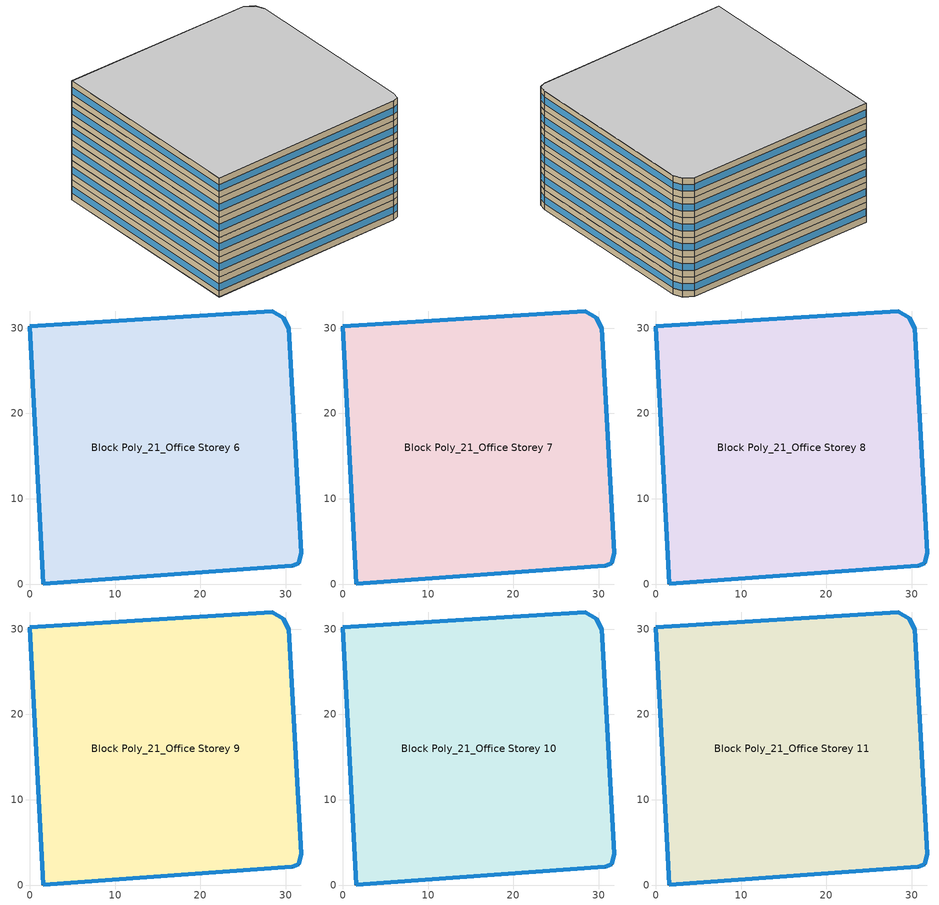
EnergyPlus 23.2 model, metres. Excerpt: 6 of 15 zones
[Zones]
Block Poly_21_Office Storey 6
 floor to Block Poly_21_Office Storey 5 (HSCWZ_Public&Industrial_1995_FloorSlab): 29.72,31.2 30.37,29.97 31.8,3.67 31.5,2.46 30.73,2.14 1.57,0 0,30.18 28.4,31.99 z18
 wall outside (HSCWZ_Public&Industrial_1995_ExtWall): 0,30.18 1.57,0 30.73,2.14 31.5,2.46 31.8,3.67 30.37,29.97 29.72,31.2 28.4,31.99 0,30.18 z18:21
 window (HSCWZ_Public&Industrial_1995_Win): 0,30.16 1.57,0.02 / 1.59,0 30.72,2.13 / 30.73,2.14 31.5,2.46 / 31.5,2.46 31.8,3.67 / 31.8,3.69 30.37,29.96 / 30.37,29.97 29.72,31.2 / 29.72,31.2 28.4,31.99 / 28.38,31.99 0.01,30.18 z18.98:20.02
Block Poly_21_Office Storey 7
 floor to Block Poly_21_Office Storey 6 (HSCWZ_Public&Industrial_1995_FloorSlab): 29.72,31.2 30.37,29.97 31.8,3.67 31.5,2.46 30.73,2.14 1.57,0 0,30.18 28.4,31.99 z21
 wall outside (HSCWZ_Public&Industrial_1995_ExtWall): 0,30.18 1.57,0 30.73,2.14 31.5,2.46 31.8,3.67 30.37,29.97 29.72,31.2 28.4,31.99 0,30.18 z21:24
 window (HSCWZ_Public&Industrial_1995_Win): 0,30.16 1.57,0.02 / 1.59,0 30.72,2.13 / 30.73,2.14 31.5,2.46 / 31.5,2.46 31.8,3.67 / 31.8,3.69 30.37,29.96 / 30.37,29.97 29.72,31.2 / 29.72,31.2 28.4,31.99 / 28.38,31.99 0.01,30.18 z21.98:23.02
Block Poly_21_Office Storey 8
 floor to Block Poly_21_Office Storey 7 (HSCWZ_Public&Industrial_1995_FloorSlab): 29.72,31.2 30.37,29.97 31.8,3.67 31.5,2.46 30.73,2.14 1.57,0 0,30.18 28.4,31.99 z24
 wall outside (HSCWZ_Public&Industrial_1995_ExtWall): 0,30.18 1.57,0 30.73,2.14 31.5,2.46 31.8,3.67 30.37,29.97 29.72,31.2 28.4,31.99 0,30.18 z24:27
 window (HSCWZ_Public&Industrial_1995_Win): 0,30.16 1.57,0.02 / 1.59,0 30.72,2.13 / 30.73,2.14 31.5,2.46 / 31.5,2.46 31.8,3.67 / 31.8,3.69 30.37,29.96 / 30.37,29.97 29.72,31.2 / 29.72,31.2 28.4,31.99 / 28.38,31.99 0.01,30.18 z24.98:26.02
Block Poly_21_Office Storey 9
 floor to Block Poly_21_Office Storey 8 (HSCWZ_Public&Industrial_1995_FloorSlab): 29.72,31.2 30.37,29.97 31.8,3.67 31.5,2.46 30.73,2.14 1.57,0 0,30.18 28.4,31.99 z27
 wall outside (HSCWZ_Public&Industrial_1995_ExtWall): 0,30.18 1.57,0 30.73,2.14 31.5,2.46 31.8,3.67 30.37,29.97 29.72,31.2 28.4,31.99 0,30.18 z27:30
 window (HSCWZ_Public&Industrial_1995_Win): 0,30.16 1.57,0.02 / 1.59,0 30.72,2.13 / 30.73,2.14 31.5,2.46 / 31.5,2.46 31.8,3.67 / 31.8,3.69 30.37,29.96 / 30.37,29.97 29.72,31.2 / 29.72,31.2 28.4,31.99 / 28.38,31.99 0.01,30.18 z27.98:29.02
Block Poly_21_Office Storey 10
 floor to Block Poly_21_Office Storey 9 (HSCWZ_Public&Industrial_1995_FloorSlab): 29.72,31.2 30.37,29.97 31.8,3.67 31.5,2.46 30.73,2.14 1.57,0 0,30.18 28.4,31.99 z30
 wall outside (HSCWZ_Public&Industrial_1995_ExtWall): 0,30.18 1.57,0 30.73,2.14 31.5,2.46 31.8,3.67 30.37,29.97 29.72,31.2 28.4,31.99 0,30.18 z30:33
 window (HSCWZ_Public&Industrial_1995_Win): 0,30.16 1.57,0.02 / 1.59,0 30.72,2.13 / 30.73,2.14 31.5,2.46 / 31.5,2.46 31.8,3.67 / 31.8,3.69 30.37,29.96 / 30.37,29.97 29.72,31.2 / 29.72,31.2 28.4,31.99 / 28.38,31.99 0.01,30.18 z30.98:32.02
Block Poly_21_Office Storey 11
 floor to Block Poly_21_Office Storey 10 (HSCWZ_Public&Industrial_1995_FloorSlab): 29.72,31.2 30.37,29.97 31.8,3.67 31.5,2.46 30.73,2.14 1.57,0 0,30.18 28.4,31.99 z33
 wall outside (HSCWZ_Public&Industrial_1995_ExtWall): 0,30.18 1.57,0 30.73,2.14 31.5,2.46 31.8,3.67 30.37,29.97 29.72,31.2 28.4,31.99 0,30.18 z33:36
 window (HSCWZ_Public&Industrial_1995_Win): 0,30.16 1.57,0.02 / 1.59,0 30.72,2.13 / 30.73,2.14 31.5,2.46 / 31.5,2.46 31.8,3.67 / 31.8,3.69 30.37,29.96 / 30.37,29.97 29.72,31.2 / 29.72,31.2 28.4,31.99 / 28.38,31.99 0.01,30.18 z33.98:35.02
 ceiling to Block Poly_21_Office Storey 12 (HSCWZ_Public&Industrial_1995_FloorSlab): 30.73,2.14 31.5,2.46 31.8,3.67 30.37,29.97 29.72,31.2 28.4,31.99 0,30.18 1.57,0 z36
[BUILDING]
shang4hai3shi4_Office_4_7_1995: North Axis=0; Terrain=City; Loads Convergence Tolerance Value=0.04; Temperature Convergence Tolerance Value=0.4; Solar Distribution=FullExterior; Maximum Number of Warmup Days=25; Minimum Number of Warmup Days=1
[MATERIAL] Thermal Absorptance=0.9; Solar Absorptance=0.7; Visible Absorptance=0.7
Name | Roughness | Thickness | Conductivity | Density | Specific Heat
Concrete | MediumRough | 0.1 | 1.7 | 2240 | 900
Brick | MediumRough | 0.1 | 0.72 | 1920 | 840
Tile | Smooth | 0.02 | 1.3 | 2200 | 900
Insulation 0.011 | Rough | 0.011 | 0.04 | 40 | 1500
Insulation 0.021 | Rough | 0.021 | 0.04 | 40 | 1500
[WINDOWMATERIAL:SIMPLEGLAZINGSYSTEM]
HSCWZ_Public&Industrial_1995_Win_material: UFactor=4.5; Solar Heat Gain Coefficient=0.6025
[CONSTRUCTION]
HSCWZ_Public&Industrial_1995_FloorSlab: Tile, Concrete, Insulation 0.021, Concrete, Tile
HSCWZ_Public&Industrial_1995_Win: HSCWZ_Public&Industrial_1995_Win_material
HSCWZ_Public&Industrial_1995_ExtWall: Brick, Concrete, Insulation 0.011
[ZONE] Type=1; Multiplier=1; Ceiling Height=autocalculate; Volume=autocalculate; Floor Area=autocalculate; Part of Total Floor Area=Yes
Block Poly_21_Office Storey 6; Block Poly_21_Office Storey 7; Block Poly_21_Office Storey 8; Block Poly_21_Office Storey 9; Block Poly_21_Office Storey 10; Block Poly_21_Office Storey 11
[PEOPLE] Number of People Schedule=People_Schedule; Number of People Calculation Method=Area/Person; Floor Area per Person=17; Fraction Radiant=0.3; Sensible Heat Fraction=autocalculate; Activity Level Schedule=CN_GenericActivityLevel; Carbon Dioxide Generation Rate=3.82e-08; Enable ASHRAE 55 Comfort Warnings=No; Mean Radiant Temperature Calculation Type=ZoneAveraged; Clothing Insulation Calculation Method=ClothingInsulationSchedule; Cold Stress Temperature Threshold=15.56; Heat Stress Temperature Threshold=30
Name | Zone or ZoneList or Space or SpaceList
People_Block Poly_21_Office Storey 6 | Block Poly_21_Office Storey 6
People_Block Poly_21_Office Storey 7 | Block Poly_21_Office Storey 7
People_Block Poly_21_Office Storey 8 | Block Poly_21_Office Storey 8
People_Block Poly_21_Office Storey 9 | Block Poly_21_Office Storey 9
People_Block Poly_21_Office Storey 10 | Block Poly_21_Office Storey 10
People_Block Poly_21_Office Storey 11 | Block Poly_21_Office Storey 11
[LIGHTS] Schedule=Lights_Schedule; Design Level Calculation Method=Watts/Area; Watts per Zone Floor Area=11; Return Air Fraction=0; Fraction Radiant=0; Fraction Visible=0; Fraction Replaceable=1; EndUse Subcategory=General; Return Air Fraction Calculated from Plenum Temperature=No; Return Air Fraction Function of Plenum Temperature Coefficient 1=0; Return Air Fraction Function of Plenum Temperature Coefficient 2=0
Name | Zone or ZoneList or Space or SpaceList
Lights_Block Poly_21_Office Storey 6 | Block Poly_21_Office Storey 6
Lights_Block Poly_21_Office Storey 7 | Block Poly_21_Office Storey 7
Lights_Block Poly_21_Office Storey 8 | Block Poly_21_Office Storey 8
Lights_Block Poly_21_Office Storey 9 | Block Poly_21_Office Storey 9
Lights_Block Poly_21_Office Storey 10 | Block Poly_21_Office Storey 10
Lights_Block Poly_21_Office Storey 11 | Block Poly_21_Office Storey 11
[ELECTRICEQUIPMENT] Schedule=ElectricEquipment_Schedule; Design Level Calculation Method=Watts/Area; Watts per Zone Floor Area=10; Fraction Latent=0; Fraction Radiant=0; Fraction Lost=0; EndUse Subcategory=General
Name | Zone or ZoneList or Space or SpaceList
ElectricEquipment_Block Poly_21_Office Storey 6 | Block Poly_21_Office Storey 6
ElectricEquipment_Block Poly_21_Office Storey 7 | Block Poly_21_Office Storey 7
ElectricEquipment_Block Poly_21_Office Storey 8 | Block Poly_21_Office Storey 8
ElectricEquipment_Block Poly_21_Office Storey 9 | Block Poly_21_Office Storey 9
ElectricEquipment_Block Poly_21_Office Storey 10 | Block Poly_21_Office Storey 10
ElectricEquipment_Block Poly_21_Office Storey 11 | Block Poly_21_Office Storey 11
[ZONEINFILTRATION:DESIGNFLOWRATE] Schedule=AirEx_ConditionedTime_Schedule; Design Flow Rate Calculation Method=AirChanges/Hour; Air Changes per Hour=1; Constant Term Coefficient=1; Temperature Term Coefficient=0; Velocity Term Coefficient=0; Velocity Squared Term Coefficient=0
Name | Zone or ZoneList or Space or SpaceList
Infil 7 | Block Poly_21_Office Storey 6
Infil 8 | Block Poly_21_Office Storey 7
Infil 9 | Block Poly_21_Office Storey 8
Infil 10 | Block Poly_21_Office Storey 9
Infil 11 | Block Poly_21_Office Storey 10
Infil 12 | Block Poly_21_Office Storey 11
[HVACTEMPLATE:ZONE:IDEALLOADSAIRSYSTEM] Template Thermostat=HVACTemp; System Availability Schedule=HVAC_ConditionedTime_Schedule; Maximum Heating Supply Air Temperature=50; Minimum Cooling Supply Air Temperature=13; Maximum Heating Supply Air Humidity Ratio=0.0156; Minimum Cooling Supply Air Humidity Ratio=0.0077; Heating Limit=NoLimit; Cooling Limit=NoLimit; Heating Availability Schedule=Heating_Period_Schedule; Cooling Availability Schedule=Cooling_Period_Schedule; Dehumidification Control Type=ConstantSensibleHeatRatio; Cooling Sensible Heat Ratio=0.7; Dehumidification Setpoint=60; Humidification Control Type=None; Humidification Setpoint=30; Outdoor Air Method=None; Outdoor Air Flow Rate per Person=0.00944; Outdoor Air Flow Rate per Zone Floor Area=0; Outdoor Air Flow Rate per Zone=0; Demand Controlled Ventilation Type=None; Outdoor Air Economizer Type=NoEconomizer; Heat Recovery Type=None; Sensible Heat Recovery Effectiveness=0.7; Latent Heat Recovery Effectiveness=0.65
Block Poly_21_Office Storey 6; Block Poly_21_Office Storey 7; Block Poly_21_Office Storey 8; Block Poly_21_Office Storey 9; Block Poly_21_Office Storey 10; Block Poly_21_Office Storey 11
[SCHEDULE:COMPACT]
People_Schedule; Lights_Schedule: Through: 12/31, For: Weekdays, Until: 07:00, 0, Until: 08:00, 0.1, Until: 09:00, 0.5, Until: 12:00, 0.95, Until: 14:00, 0.8, Until: 18:00, 0.95, Until: 20:00, 0.3, Until: 24:00, 0, For: AllOtherDays, Until: 24:00, 0
ElectricEquipment_Schedule: Through: 12/31, For: Weekdays, Until: 07:00, 0, Until: 08:00, 0.1, Until: 09:00, 0.5, Until: 12:00, 0.95, Until: 14:00, 0.5, Until: 18:00, 0.95, Until: 20:00, 0.3, Until: 24:00, 0, For: AllOtherDays, Until: 24:00, 0
Heating_Period_Schedule: Through: 04/15, For: AllDays, Until: 24:00, 1, Through: 11/01, For: AllDays, Until: 24:00, 0, Through: 12/31, For: AllDays, Until: 24:00, 1
Cooling_Period_Schedule: Through: 04/15, For: AllDays, Until: 24:00, 0, Through: 10/31, For: AllDays, Until: 24:00, 1, Through: 12/31, For: AllDays, Until: 24:00, 0
HVAC_ConditionedTime_Schedule: Through: 12/31, For: Weekdays, Until: 08:00, 0, Until: 18:00, 1, Until: 24:00, 0, For: AllOtherDays, Until: 24:00, 0
AirEx_ConditionedTime_Schedule: Through: 12/31, For: Weekdays, Until: 07:00, 0, Until: 20:00, 1.5, Until: 24:00, 0, For: AllOtherDays, Until: 24:00, 0
CN_GenericActivityLevel: Through: 12/31, For: Weekdays, Until: 08:00, 80, Until: 18:00, 120, Until: 24:00, 80, For: AllOtherDays, Until: 24:00, 80
